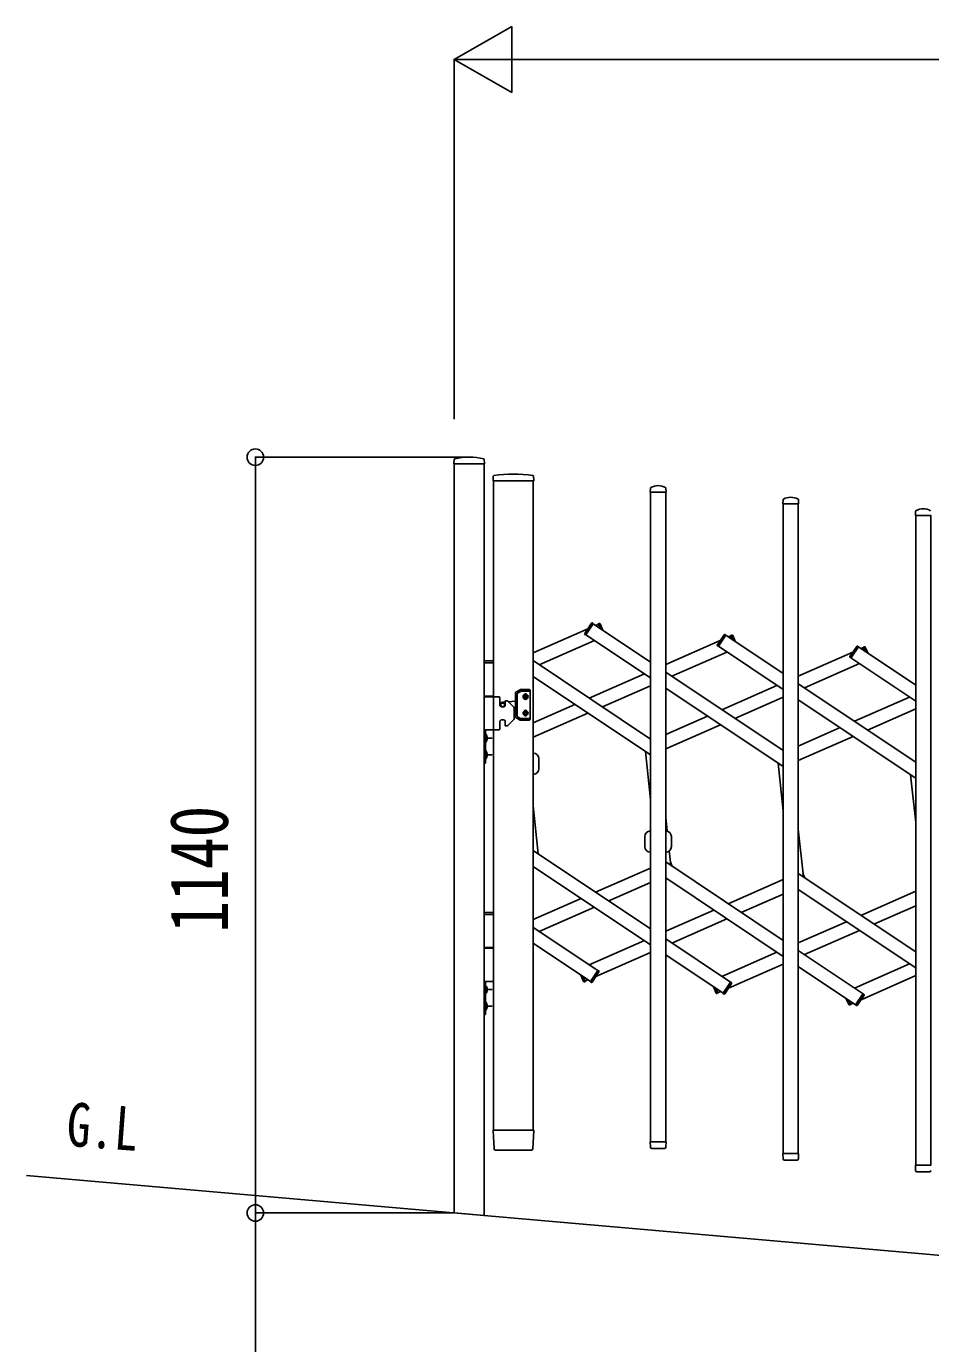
# Model space of a CAD drawing. Units: millimetres, scale not verified. Extents: x -16820 to 16820, y -11880 to 11880.
# Drawn here: x 1974 to 3338, y -1409 to 578 of the extents above; entities that cross this region are included whole.
import ezdxf
from ezdxf.enums import TextEntityAlignment as Align

# ---------------------------------------------------------------- set-up
doc = ezdxf.new("R2010")
doc.units = ezdxf.units.MM
doc.header["$LTSCALE"] = 50
for name, color, linetype in [('0-2_YKK_13', 4, 'Continuous'), ('0-3_YKK_A1', 4, 'Continuous'), ('0-4_YKK_D', 6, 'Continuous')]:
    doc.layers.add(name, color=color, linetype=linetype)
doc.styles.add('ＭＳ ゴシック', font='')
doc.styles.get('ＭＳ ゴシック').set_extended_font_data('MS Gothic')

msp = doc.modelspace()

# ---------------------------------------------------------------- linework, layer by layer
at = {"layer": '0-2_YKK_13'}
for p, q in [((2618.95, -75.11), (2618.58, -81.18)), ((2664.21, -75.11), (2664.58, -81.18)), ((2618.88, -81.5), (2664.28, -81.5)), ((2677.97, -100.28), (2677.59, -106.61)), ((2677.88, -106.93), (2679.29, -106.93)), ((2738.78, -106.93), (2679.29, -106.93)), ((2738.7, -100.28), (2739.08, -106.61)), ((2914.58, -124.11), (2914.96, -117.98)), ((2938.58, -124.11), (2938.21, -117.98)), ((2914.88, -124.43), (2938.28, -124.43)), ((3114.58, -141.61), (3114.96, -135.48)), ((3138.58, -141.61), (3138.21, -135.48)), ((3114.88, -141.93), (3138.28, -141.93)), ((3314.58, -159.11), (3314.96, -152.98)), ((3314.88, -159.43), (3338.28, -159.43)), ((2815.82, -337.36), (2826.16, -321.9)), ((2817.35, -339.58), (2828.79, -322.45)), ((2828.79, -322.45), (2827.54, -321.62)), ((2836.39, -323.12), (2837.76, -322.52)), ((2839.36, -329.88), (2836.39, -323.12)), ((2843.23, -332.47), (2839.08, -323.03)), ((2817.35, -339.58), (2816.1, -338.75)), ((3015.82, -354.86), (3026.16, -339.39)), ((3017.35, -357.08), (3016.1, -356.25)), ((3017.35, -357.08), (3028.79, -339.95)), ((3028.79, -339.95), (3027.54, -339.12)), ((3036.39, -340.62), (3037.76, -340.01)), ((3039.36, -347.38), (3036.39, -340.62)), ((3043.23, -349.96), (3039.08, -340.53)), ((3215.82, -372.36), (3226.16, -356.89)), ((3217.35, -374.58), (3228.79, -357.45)), ((3228.79, -357.45), (3227.54, -356.62)), ((3236.39, -358.11), (3237.76, -357.51)), ((3217.35, -374.58), (3216.1, -373.74)), ((3239.36, -364.88), (3236.39, -358.11)), ((3243.23, -367.46), (3239.08, -358.02)), ((2678.08, -378.93), (2664.08, -378.93)), ((2678.08, -381.93), (2664.08, -381.93)), ((2678.08, -431.93), (2664.08, -431.93)), ((2664.08, -432.93), (2664.08, -482.93)), ((2686.08, -432.93), (2664.08, -432.93)), ((2664.08, -432.93), (2678.08, -432.93)), ((2688.08, -434.93), (2688.08, -445.93)), ((2711.58, -463.51), (2711.58, -426.75)), ((2712.08, -425.88), (2718.35, -422.27)), ((2714.08, -462.07), (2714.08, -428.19)), ((2719.02, -424.77), (2714.58, -427.33)), ((2718.85, -422.13), (2732.58, -422.13)), ((2732.58, -424.63), (2719.52, -424.63)), ((2725.35, -433.04), (2724.53, -433.04)), ((2727.81, -432.22), (2728.63, -432.22)), ((2733.58, -423.13), (2733.58, -467.13)), ((2690.08, -447.93), (2694.08, -447.93)), ((2696.08, -440.69), (2691.75, -441.05)), ((2696.08, -439.93), (2696.08, -445.93)), ((2697.08, -438.93), (2698.25, -438.93)), ((2699.67, -439.52), (2709, -448.85)), ((2711.58, -439.44), (2700.49, -440.34)), ((2709.58, -450.26), (2709.58, -465.6)), ((2711.58, -450.82), (2709.58, -450.66)), ((2688.08, -469.93), (2688.08, -480.93)), ((2690.08, -467.93), (2694.08, -467.93)), ((2696.08, -469.93), (2696.08, -475.93)), ((2697.08, -476.93), (2698.25, -476.93)), ((2699.67, -476.35), (2709, -467.02)), ((2712.08, -464.38), (2718.35, -468)), ((2719.02, -465.5), (2714.58, -462.94)), ((2732.58, -468.13), (2718.85, -468.13)), ((2732.58, -465.63), (2719.52, -465.63)), ((2725.35, -457.22), (2724.53, -457.22)), ((2727.81, -458.04), (2728.63, -458.04)), ((2664.08, -482.93), (2686.08, -482.93)), ((2678.08, -482.93), (2664.08, -482.93)), ((2666.08, -489.53), (2666.08, -501.33)), ((2666.08, -489.53), (2666.59, -489.53)), ((2676.5, -495.43), (2666.08, -495.43)), ((2666.59, -489.53), (2666.59, -501.33)), ((2666.08, -501.33), (2666.59, -501.33)), ((2666.08, -514.53), (2666.08, -526.33)), ((2666.08, -514.53), (2666.59, -514.53)), ((2666.59, -514.53), (2666.59, -526.33)), ((2676.5, -520.43), (2666.08, -520.43)), ((2666.08, -526.33), (2666.59, -526.33)), ((2746.58, -526.53), (2746.58, -541.53)), ((2906.58, -643.83), (2906.58, -658.83)), ((2946.58, -658.83), (2946.58, -643.83)), ((2948.03, -688.82), (2945.11, -682.18)), ((3148.03, -706.32), (3145.11, -699.68)), ((2678.08, -758.23), (2664.08, -758.23)), ((2678.08, -761.23), (2664.08, -761.23)), ((2678.08, -811.23), (2664.08, -811.23)), ((2664.08, -812.23), (2678.08, -812.23)), ((2814.09, -862.33), (2809.93, -852.9)), ((2824.37, -862.91), (2835.82, -845.78)), ((2827.01, -863.46), (2837.34, -848)), ((2835.82, -845.78), (2837.07, -846.61)), ((2678.08, -862.23), (2664.08, -862.23)), ((2666.08, -868.83), (2666.08, -880.63)), ((2666.08, -868.83), (2666.59, -868.83)), ((2666.59, -868.83), (2666.59, -880.63)), ((2816.78, -862.24), (2813.8, -855.48)), ((2816.78, -862.24), (2815.4, -862.85)), ((2824.37, -862.91), (2825.62, -863.74)), ((3014.09, -879.83), (3009.93, -870.39)), ((3016.78, -879.74), (3013.8, -872.98)), ((3024.37, -880.4), (3035.82, -863.28)), ((3027.01, -880.96), (3037.34, -865.5)), ((3035.82, -863.28), (3037.07, -864.11)), ((2676.5, -874.73), (2666.08, -874.73)), ((2666.08, -880.63), (2666.59, -880.63)), ((2666.08, -893.83), (2666.08, -905.63)), ((2666.08, -893.83), (2666.59, -893.83)), ((2666.59, -893.83), (2666.59, -905.63)), ((3016.78, -879.74), (3015.4, -880.34)), ((3024.37, -880.4), (3025.62, -881.24)), ((3214.09, -897.33), (3209.93, -887.89)), ((3216.78, -897.24), (3213.8, -890.48)), ((3224.37, -897.9), (3235.82, -880.78)), ((3227.01, -898.46), (3237.34, -883)), ((3235.82, -880.78), (3237.07, -881.61)), ((2676.5, -899.73), (2666.08, -899.73)), ((2666.08, -905.63), (2666.59, -905.63)), ((3216.78, -897.24), (3215.4, -897.84)), ((3224.37, -897.9), (3225.62, -898.74)), ((2679.29, -1115.05), (2677.59, -1087.25)), ((2680.08, -1086.93), (2677.88, -1086.93)), ((2680.08, -1086.93), (2736.59, -1086.93)), ((2738.78, -1086.93), (2736.59, -1086.93)), ((2739.08, -1087.25), (2737.38, -1115.05)), ((2915.04, -1112.14), (2914.58, -1104.75)), ((2914.88, -1104.43), (2938.28, -1104.43)), ((2915.06, -1112.55), (2915.04, -1112.14)), ((2938.13, -1112.14), (2938.1, -1112.55)), ((2938.13, -1112.14), (2938.58, -1104.75)), ((2735.28, -1116.93), (2734.94, -1116.93)), ((2735.39, -1116.93), (2735.28, -1116.93)), ((2936.11, -1114.43), (2917.06, -1114.43)), ((3115.04, -1129.64), (3114.58, -1122.25)), ((3114.88, -1121.93), (3138.28, -1121.93)), ((3115.06, -1130.05), (3115.04, -1129.64)), ((3136.11, -1131.93), (3117.06, -1131.93)), ((3138.13, -1129.64), (3138.1, -1130.05)), ((3138.13, -1129.64), (3138.58, -1122.25)), ((3315.04, -1147.14), (3314.58, -1139.74)), ((3314.88, -1139.43), (3338.28, -1139.43)), ((3315.06, -1147.55), (3315.04, -1147.14)), ((3336.11, -1149.43), (3317.06, -1149.43))]:
    msp.add_line(p, q, dxfattribs=at)
for points in [[(2724.53, -433.04), (2724.53, -432.22), (2725.35, -432.22)], [(2726.17, -431.4), (2726.17, -430.58), (2726.99, -430.58), (2726.99, -431.4)], [(2726.99, -433.86), (2726.99, -434.68), (2726.17, -434.68), (2726.17, -433.86)], [(2728.63, -432.22), (2728.63, -433.04), (2727.81, -433.04)], [(2726.99, -456.4), (2726.99, -455.58), (2726.17, -455.58), (2726.17, -456.4)], [(2724.53, -457.22), (2724.53, -458.04), (2725.35, -458.04)], [(2726.17, -458.86), (2726.17, -459.68), (2726.99, -459.68), (2726.99, -458.86)], [(2728.63, -458.04), (2728.63, -457.22), (2727.81, -457.22)], [(2668.69, -492.93), (2665.92, -494.29), (2665.31, -495.43)], [(2668.69, -497.93), (2665.92, -496.58), (2665.31, -495.43)], [(2668.69, -517.93), (2665.92, -519.29), (2665.31, -520.43)], [(2668.69, -522.93), (2665.92, -521.58), (2665.31, -520.43)], [(2668.69, -872.23), (2665.92, -873.59), (2665.31, -874.73)], [(2668.69, -877.23), (2665.92, -875.88), (2665.31, -874.73)], [(2668.69, -897.23), (2665.92, -898.59), (2665.31, -899.73)], [(2668.69, -902.23), (2665.92, -900.88), (2665.31, -899.73)], [(2734.89, -1116.93), (2681.78, -1116.93), (2681.28, -1116.93)], [(2735.28, -1116.93), (2734.94, -1116.93), (2734.89, -1116.93)]]:
    msp.add_lwpolyline(points, dxfattribs=at)
for points in [[(2666.08, -532.93), (2666.08, -482.93), (2664.08, -482.93), (2664.08, -532.93)], [(2666.08, -912.23), (2666.08, -862.23), (2664.08, -862.23), (2664.08, -912.23)]]:
    msp.add_lwpolyline(points, close=True, dxfattribs=at)
for centre, radius in [((2726.58, -432.63), 3.75), ((2692.08, -445.13), 3), ((2692.08, -445.13), 2.8), ((2726.58, -457.63), 3.75)]:
    msp.add_circle(centre, radius, dxfattribs=at)
for centre, radius, start, end in [((2619.95, -75.17), 1, 104.06552, 176.5), ((2641.58, -161.5), 90, 75.93448, 104.06552), ((2663.21, -75.17), 1, 3.5, 75.93448), ((2618.88, -81.2), 0.3, 176.5, 270), ((2664.28, -81.2), 0.3, 270, 3.5), ((2678.97, -100.34), 1, 99.38321, 176.5), ((2708.33, -278), 181.07, 80.6148, 99.3852), ((2737.7, -100.34), 1, 3.5, 80.61679), ((2677.88, -106.63), 0.3, 176.5, 270), ((2738.78, -106.63), 0.3, 270, 3.5), ((2915.96, -118.05), 1, 117.6601, 176.5), ((2926.58, -138.32), 23.89, 62.3399, 117.6601), ((2937.21, -118.05), 1, 3.5, 62.3399), ((2914.88, -124.13), 0.3, 176.5, 180), ((2914.88, -124.13), 0.3, 180, 270), ((2938.28, -124.13), 0.3, 270, 0), ((2938.28, -124.13), 0.3, 0, 3.5), ((3115.96, -135.54), 1, 117.6601, 176.5), ((3126.58, -155.82), 23.89, 62.3399, 117.6601), ((3137.21, -135.54), 1, 3.5, 62.3399), ((3114.88, -141.63), 0.3, 176.5, 180), ((3114.88, -141.63), 0.3, 180, 270), ((3138.28, -141.63), 0.3, 270, 0), ((3138.28, -141.63), 0.3, 0, 3.5), ((3315.96, -153.04), 1, 117.6601, 176.5), ((3326.58, -173.32), 23.89, 62.3399, 117.6601), ((3314.88, -159.13), 0.3, 176.5, 180), ((3314.88, -159.13), 0.3, 180, 270), ((2816.65, -337.92), 1, 146.24664, 236.24664), ((2826.99, -322.45), 1, 56.24664, 146.24664), ((2838.16, -323.43), 1, 23.75336, 113.75336), ((3016.65, -355.42), 1, 146.24664, 236.24664), ((3026.99, -339.95), 1, 56.24664, 146.24664), ((3038.16, -340.93), 1, 23.75336, 113.75336), ((3226.99, -357.45), 1, 56.24664, 146.24664), ((3238.16, -358.43), 1, 23.75336, 113.75336), ((3216.65, -372.91), 1, 146.24664, 236.24664), ((2686.08, -434.93), 2, 0, 90), ((2712.58, -426.75), 1, 120, 180), ((2715.08, -428.19), 1, 120, 180), ((2718.85, -423.13), 1, 90, 120), ((2719.52, -425.63), 1, 90, 120), ((2726.58, -430.63), 2.25, 33.74899, 146.25101), ((2726.58, -434.63), 2.25, 213.74899, 326.25101), ((2725.35, -431.4), 0.82, 270, 0), ((2725.35, -433.86), 0.82, 0, 90), ((2727.81, -431.4), 0.82, 180, 270), ((2727.81, -433.86), 0.82, 90, 180), ((2732.58, -423.13), 1, 0, 90), ((2732.58, -425.63), 1, 0, 90), ((2692.08, -445.13), 4.1, 94.62565, 192.68876), ((2690.08, -445.93), 2, 180, 270), ((2694.08, -445.93), 2, 270, 0), ((2697.08, -439.93), 1, 90, 180), ((2698.25, -440.93), 2, 45, 90), ((2707.58, -450.26), 2, 0, 45), ((2726.58, -455.63), 2.25, 33.74899, 146.25101), ((2725.35, -456.4), 0.82, 270, 0), ((2727.81, -456.4), 0.82, 180, 270), ((2690.08, -469.93), 2, 90, 180), ((2694.08, -469.93), 2, 0, 90), ((2697.08, -475.93), 1, 180, 270), ((2698.25, -474.93), 2, 270, 315), ((2707.58, -465.6), 2, 315, 0), ((2712.58, -463.51), 1, 180, 240), ((2715.08, -462.07), 1, 180, 240), ((2718.85, -467.13), 1, 240, 270), ((2719.52, -464.63), 1, 240, 270), ((2726.58, -459.63), 2.25, 213.74899, 326.25101), ((2725.35, -458.86), 0.82, 0, 90), ((2727.81, -458.86), 0.82, 90, 180), ((2732.58, -464.63), 1, 270, 0), ((2732.58, -467.13), 1, 270, 0), ((2660.85, -495.43), 8.23, 314.2189, 45.7811), ((2686.08, -480.93), 2, 270, 0), ((2660.85, -520.43), 8.23, 314.2189, 45.7811), ((2738.08, -526.53), 8.5, 0, 90), ((2738.08, -541.53), 8.5, 270, 0), ((2915.08, -643.83), 8.5, 90, 180), ((2938.08, -643.83), 8.5, 0, 90), ((2915.08, -658.83), 8.5, 180, 270), ((2938.08, -658.83), 8.5, 270, 0), ((2836.51, -847.44), 1, 326.24664, 56.24664), ((2660.85, -874.73), 8.23, 314.2189, 45.7811), ((2815, -861.93), 1, 203.75336, 293.75336), ((2826.18, -862.91), 1, 236.24664, 326.24664), ((3036.51, -864.94), 1, 326.24664, 56.24664), ((2660.85, -899.73), 8.23, 314.2189, 45.7811), ((3015, -879.43), 1, 203.75336, 293.75336), ((3026.18, -880.41), 1, 236.24664, 326.24664), ((3236.51, -882.44), 1, 326.24664, 56.24664), ((3215, -896.93), 1, 203.75336, 293.75336), ((3226.18, -897.9), 1, 236.24664, 326.24664), ((2677.88, -1087.23), 0.3, 90, 183.5), ((2738.78, -1087.23), 0.3, 356.5, 90), ((2914.88, -1104.73), 0.3, 90, 183.5), ((2917.06, -1112.43), 2, 183.5, 270), ((2936.11, -1112.43), 2, 270, 356.5), ((2938.28, -1104.73), 0.3, 356.5, 90), ((2681.28, -1114.93), 2, 183.5, 270), ((2735.39, -1114.93), 2, 270, 356.5), ((3114.88, -1122.23), 0.3, 90, 183.5), ((3117.06, -1129.93), 2, 183.5, 270), ((3136.11, -1129.93), 2, 270, 356.5), ((3138.28, -1122.23), 0.3, 356.5, 90), ((3314.88, -1139.73), 0.3, 90, 183.5), ((3317.06, -1147.43), 2, 183.5, 270), ((3336.11, -1147.43), 2, 270, 356.5)]:
    msp.add_arc(centre, radius, start, end, dxfattribs=at)
at = {"layer": '0-3_YKK_A1'}
for p, q in [((2678.08, -106.93), (2738.08, -106.93)), ((2678.08, -1086.93), (2678.08, -106.93)), ((2738.08, -1086.93), (2738.08, -106.93)), ((2738.08, -366.71), (2820.43, -330.47)), ((2817.51, -339.33), (2828.62, -322.7)), ((2828.62, -322.7), (2915.08, -380.48)), ((2832.38, -325.21), (2836.51, -323.39)), ((2839.36, -329.88), (2836.51, -323.39)), ((2747.29, -384.51), (2830.39, -347.94)), ((2817.51, -339.33), (2915.08, -404.54)), ((2938.08, -384.21), (3020.43, -347.97)), ((3017.51, -356.83), (3028.62, -340.2)), ((3017.51, -356.83), (3115.08, -422.03)), ((3028.62, -340.2), (3115.08, -397.98)), ((3032.38, -342.71), (3036.51, -340.89)), ((3039.36, -347.38), (3036.51, -340.89)), ((3217.51, -374.33), (3228.62, -357.7)), ((3228.62, -357.7), (3315.08, -415.48)), ((2947.29, -402), (3030.39, -365.44)), ((3138.08, -401.7), (3220.43, -365.47)), ((3217.51, -374.33), (3315.08, -439.53)), ((3232.38, -360.21), (3236.51, -358.39)), ((3239.36, -364.88), (3236.51, -358.39)), ((2738.08, -378.35), (2915.08, -496.64)), ((2938.08, -395.85), (3115.08, -514.13)), ((3147.29, -419.5), (3230.39, -382.93)), ((2738.08, -402.41), (2915.08, -520.69)), ((2822.78, -434.95), (2905.87, -398.38)), ((2842.49, -448.13), (2915.08, -416.18)), ((3022.78, -452.45), (3105.87, -415.88)), ((3138.08, -413.35), (3315.08, -531.63)), ((2938.08, -419.91), (3115.08, -538.19)), ((3042.49, -465.62), (3115.08, -433.68)), ((3222.78, -469.95), (3305.87, -433.38)), ((2738.08, -472.22), (2801.07, -444.5)), ((3138.08, -437.4), (3315.08, -555.69)), ((3242.49, -483.12), (3315.08, -451.18)), ((2738.08, -494.07), (2820.79, -457.68)), ((2938.08, -489.72), (3001.07, -462)), ((2938.08, -511.57), (3020.79, -475.17)), ((3138.08, -507.22), (3201.07, -479.5)), ((3138.08, -529.07), (3220.79, -492.67)), ((2907.53, -515.64), (2915.08, -587.66)), ((3107.53, -533.14), (3115.08, -605.16)), ((3307.53, -550.64), (3315.08, -622.65)), ((2738.08, -597.7), (2745.64, -669.72)), ((2938.08, -615.2), (2940.22, -635.6)), ((3138.08, -632.7), (3145.64, -704.72)), ((2738.08, -664.67), (2915.08, -782.95)), ((2943.36, -665.49), (2945.64, -687.22)), ((2738.08, -688.73), (2915.08, -807.01)), ((2832.38, -727.69), (2915.08, -691.29)), ((2938.08, -682.17), (3115.08, -800.45)), ((2852.09, -740.86), (2915.08, -713.14)), ((2938.08, -706.22), (3115.08, -824.51)), ((3032.38, -745.18), (3115.08, -708.79)), ((3138.08, -699.67), (3315.08, -817.95)), ((3052.09, -758.36), (3115.08, -730.64)), ((3138.08, -723.72), (3315.08, -842)), ((3232.38, -762.68), (3315.08, -726.28)), ((2738.08, -769.18), (2810.67, -737.24)), ((2747.29, -786.98), (2830.39, -750.41)), ((2938.08, -786.68), (3010.67, -754.73)), ((3252.09, -775.86), (3315.08, -748.13)), ((2947.29, -804.48), (3030.39, -767.91)), ((3138.08, -804.18), (3210.67, -772.23)), ((2738.08, -780.83), (2835.65, -846.03)), ((3147.29, -821.98), (3230.39, -785.41)), ((2738.08, -804.88), (2824.54, -862.66)), ((2822.78, -837.42), (2905.87, -800.85)), ((2938.08, -798.32), (3035.65, -863.53)), ((2832.74, -854.89), (2915.08, -818.65)), ((2938.08, -822.38), (3024.54, -880.16)), ((3022.78, -854.92), (3105.87, -818.35)), ((3138.08, -815.82), (3235.65, -881.02)), ((2824.54, -862.66), (2835.65, -846.03)), ((3032.74, -872.39), (3115.08, -836.15)), ((3138.08, -839.88), (3224.54, -897.65)), ((3222.78, -872.42), (3305.87, -835.85)), ((3232.74, -889.89), (3315.08, -853.65)), ((2816.66, -861.97), (2813.8, -855.48)), ((2816.66, -861.97), (2820.79, -860.15)), ((3016.66, -879.47), (3013.8, -872.98)), ((3024.54, -880.16), (3035.65, -863.53)), ((3016.66, -879.47), (3020.79, -877.65)), ((3216.66, -896.96), (3213.8, -890.48)), ((3224.54, -897.65), (3235.65, -881.02)), ((3216.66, -896.96), (3220.79, -895.15)), ((2678.08, -1086.93), (2738.08, -1086.93)), ((10819.54, -1929.15), (1973.64, -1155.24))]:
    msp.add_line(p, q, dxfattribs=at)
for points in [[(2664.08, -81.5), (2619.08, -81.5), (2619.08, -1211.71), (2664.08, -1215.64)], [(2938.08, -124.43), (2915.08, -124.43), (2915.08, -1104.43), (2938.08, -1104.43)], [(3138.08, -141.93), (3115.08, -141.93), (3115.08, -1121.93), (3138.08, -1121.93)], [(3338.08, -159.43), (3315.08, -159.43), (3315.08, -1139.43), (3338.08, -1139.43)]]:
    msp.add_lwpolyline(points, close=True, dxfattribs=at)
at = {"layer": '0-4_YKK_D'}
for p, q in [((2619.08, 528.5), (2705.69, 578.5)), ((2705.69, 478.5), (2705.69, 578.5)), ((2619.08, -14.04), (2619.08, 529.5)), ((2619.08, 528.5), (2705.69, 478.5)), ((2619.08, 528.5), (2792.29, 528.5)), ((10095.08, 528.5), (2719.08, 528.5)), ((2640.58, -71.5), (2318.08, -71.5)), ((2319.08, -1211.71), (2319.08, -71.5)), ((2618.08, -1211.71), (2318.08, -1211.71)), ((2618.08, -1211.71), (2318.08, -1211.71))]:
    msp.add_line(p, q, dxfattribs=at)
msp.add_lwpolyline([(2319.08, -1211.71), (2319.08, -1874.52), (2319.08, -2863.32)], dxfattribs=at)
for centre in [(2319.08, -71.5), (2319.08, -1211.71), (2319.08, -1211.71)]:
    msp.add_circle(centre, 12.5, dxfattribs=at)

# ---------------------------------------------------------------- texts
at = {"layer": '0-3_YKK_A1', "style": 'ＭＳ ゴシック', "width": 0.8}
msp.add_text('G.L', height=65.98, rotation=355.744, dxfattribs=at).set_placement((2031.26, -1129.88), align=Align.BOTTOM_LEFT)
at = {"layer": '0-4_YKK_D', "style": 'ＭＳ ゴシック', "width": 0.8}
msp.add_text('1140', height=87.98, rotation=90, dxfattribs=at).set_placement((2304.08, -788.8), align=Align.BOTTOM_LEFT)

doc.saveas('drawing.dxf')
